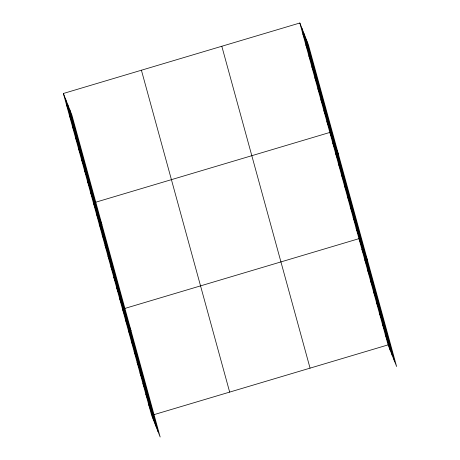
<?xml version="1.0" encoding="UTF-8"?>
<svg xmlns="http://www.w3.org/2000/svg" width="460" height="460" viewBox="0 0 460 460"><rect width="100%" height="100%" fill="white"/><g stroke="black" fill="none" stroke-linecap="round" stroke-linejoin="round"><path stroke-width="0.69" d="M63.382 93.478L71.909 115.121L160.161 437L151.633 415.357L63.382 93.478L299.839 23L308.367 44.643L396.618 366.522L388.091 344.879L299.839 23M95.352 202.325L329.849 132.44L338.37 154.083M123.82 308.74L122.509 309.131L131.037 330.78M125.131 308.355L358.967 238.659L367.494 260.302M153.6 414.77L388.091 344.879M302.841 33.942L304.928 39.244M305.842 44.89L307.93 50.192M308.844 55.832L310.931 61.134M311.846 66.775L313.933 72.076M314.841 77.717L316.934 83.024M317.843 88.665L319.936 93.966M320.844 99.607L322.931 104.909M323.846 110.549L325.933 115.851M326.847 121.498L328.934 126.799M332.758 143.06L334.846 148.361M335.673 153.68L337.761 158.987M338.583 164.306L340.67 169.608M341.492 174.927L343.585 180.228M344.408 185.547L346.495 190.854M347.317 196.173L349.41 201.474M350.232 206.793L352.32 212.094M353.142 217.413L355.235 222.715M356.057 228.039L358.144 233.341M361.882 249.28L363.969 254.581M364.791 259.906L366.884 265.207M367.707 270.526L369.794 275.827M370.616 281.146L372.709 286.448M373.531 291.767L375.619 297.074M376.441 302.392L378.528 307.694M379.356 313.013L381.443 318.314M382.266 323.633L384.353 328.94M385.181 334.259L387.268 339.56M66.384 104.42L68.471 109.721M69.385 115.362L71.472 120.664M72.381 126.304L74.474 131.612M75.382 137.252L77.475 142.554M78.384 148.195L80.471 153.496M81.385 159.137L83.473 164.439M84.387 170.085L86.474 175.386M87.388 181.027L89.476 186.329M90.384 191.969L92.477 197.271M93.386 202.912L101.913 224.56M96.301 213.538L98.388 218.839M99.21 224.158L101.298 229.459M102.126 234.778L104.213 240.08M105.035 245.404L107.123 250.706M107.95 256.024L110.038 261.326M110.86 266.645L112.947 271.946M113.775 277.271L115.862 282.572M116.685 287.891L118.772 293.192M119.6 298.511L121.687 303.813M125.425 319.757L127.512 325.059M128.334 330.378L130.421 335.679M131.244 340.998L133.337 346.305M134.159 351.624L136.246 356.925M137.069 362.244L139.161 367.546M139.984 372.864L142.071 378.166M142.893 383.49L144.986 388.792M145.809 394.111L147.896 399.412M148.718 404.731L150.811 410.032M306.245 39.249L394.496 361.129M304.054 33.695L392.305 355.574M301.933 28.301L390.178 350.181M221.812 46.259L310.057 368.138M141.415 70.219L229.666 392.098M69.782 109.727L158.033 431.606M67.597 104.173L155.848 426.052M65.469 98.779L153.72 420.659"/></g></svg>
